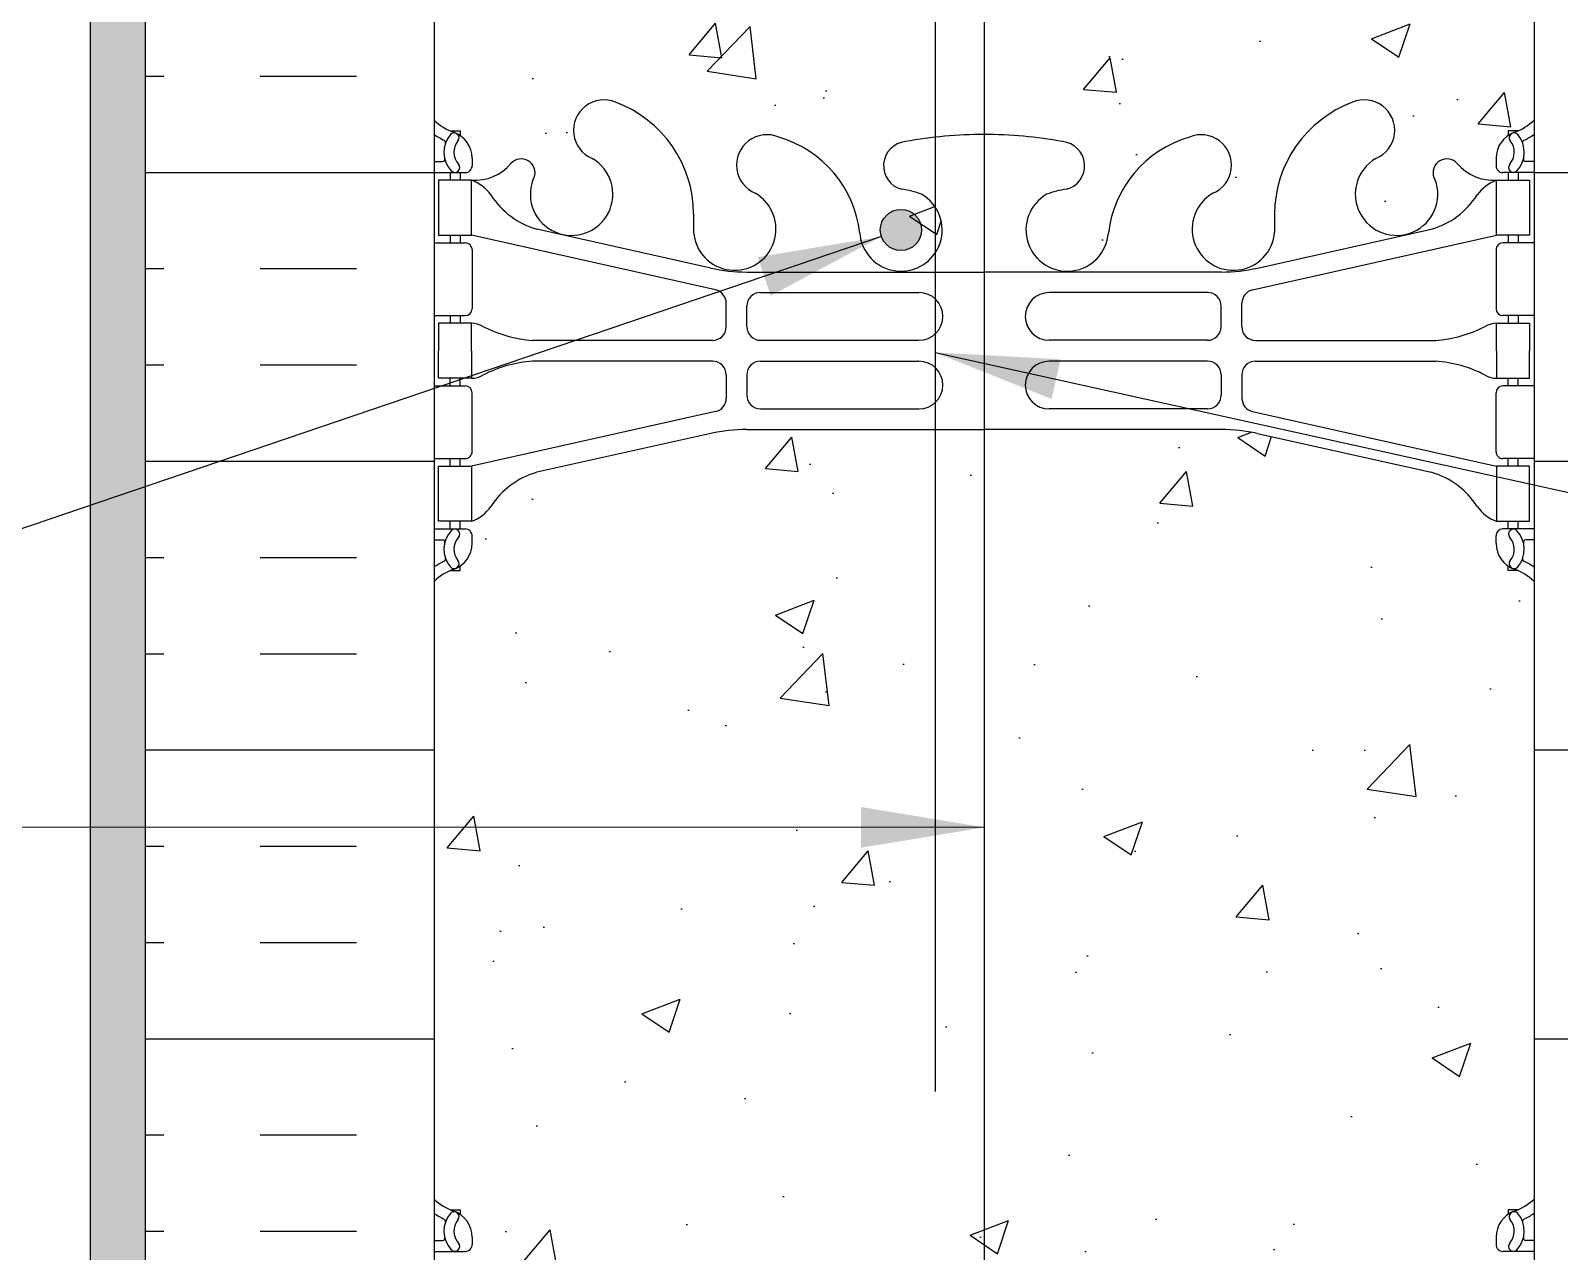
# Model space of a CAD drawing. Header units: inches. Extents: x 75 to 204, y 122 to 189.
# Drawn here: x 169.42 to 183.31, y 147.69 to 158.79 of the extents above; entities that cross this region are included whole.
import ezdxf

# ---------------------------------------------------------------- set-up
doc = ezdxf.new("R2010")
doc.units = ezdxf.units.IN
doc.header["$LTSCALE"] = 0.5
doc.header["$MEASUREMENT"] = 0
for name, color, linetype in [('HATCH', 12, 'Continuous'), ('line25', 2, 'Continuous'), ('LINE3', 3, 'Continuous'), ('LINE50', 5, 'Continuous'), ('LINE9', 9, 'Continuous'), ('TEXT', 4, 'Continuous'), ('Web_Edge', 9, 'Continuous')]:
    doc.layers.add(name, color=color, linetype=linetype)
doc.styles.add('DIM', font='romans.shx', dxfattribs={"width": 0.7})
doc.dimstyles.new('ext_12', dxfattribs={"dimscale": 12, "dimtxt": 0.09375, "dimasz": 0.09375, "dimexe": 0.09375, "dimexo": 0.0625, "dimgap": 0.0625, "dimtad": 1, "dimdec": 1, "dimzin": 3, "dimdsep": 46, "dimlunit": 4, "dimtxsty": 'DIM', "dimcen": 0.09, "dimdle": 0.09375, "dimclrt": 4, "dimadec": 0, "dimazin": 0, "dimtfac": 1, "dimtdec": 1, "dimtmove": 2, "dimatfit": 3, "dimfxl": 1, "dimfrac": 2, "dimtolj": 1, "dimtzin": 0, "dimarcsym": 0})

msp = doc.modelspace()

# ---------------------------------------------------------------- hatches: boundary and pattern name
at = {"layer": 'HATCH'}
h = msp.add_hatch(dxfattribs=at)
h.set_pattern_fill('AR-CONC', color=256, scale=0.5)
h.set_pattern_definition([(49.99999999999999, (0, 0), (3.586300913003767, -0.3137606749129755), [0.375, -4.125]), (355, (0, 0), (-0.693756668065, 3.760960668500059), [0.3, -3.3]), (100.45144446, (0.298858405, -0.02614672), (2.89254423363556, 3.447199954843147), [0.3187009599999999, -3.505710559999999]), (46.18420000000001, (0, 1), (5.336206653357862, -0.8275964039653827), [0.5625, -6.1875]), (96.63563549, (0.444683725, 0.931033465), (4.673309728371142, 4.870593003872752), [0.47805171, -5.258568799999999]), (351.1841639899999, (0, 1), (4.673309725273866, 4.870593001349951), [0.45, -4.950000005]), (21, (0.5, 0.75), (2.984535260592308, -2.013094453326694), [0.375, -4.125]), (326.0000000000001, (0.5, 0.75), (1.216576659607909, 3.625750225234265), [0.3, -3.3]), (71.45144474, (0.74871127, 0.58224213), (4.201111883649856, 1.612655764031769), [0.31870095, -3.50571056]), (37.50000000000001, (0, 0), (0.06079927658645334, 1.664469269156557), [0, -3.26, 0, -3.35, 0, -3.3125]), (7.499999999999999, (0, 0), (1.315347687210743, 1.972058559411801), [0, -1.91, 0, -3.185, 0, -1.2625]), (327.5, (-1.115, 0), (2.669112180862045, -0.1127743586718988), [0, -1.25, 0, -3.9, 0, -5.175]), (317.5, (-1.615, 0), (2.915930846711931, 0.5005249116615886), [0, -1.625, 0, -2.59, 0, -3.675])])
h.paths.add_polyline_path([(179.5834403203794, 177.4791310645786), (176.5834403203793, 177.4791310645786), (176.5834403203793, 169.4791310645786), (176.5834403203793, 169.2845799923987, -0.2921416700878113), (176.7177735945051, 169.2291310645786, -0.5205670499999535), (176.8780454026533, 169.2291310645786, -0.5205670500000308), (177.2762586122889, 169.2291310645786, -0.5205670499999424), (177.414696539772, 169.2291310645786, -0.5205670499999621), (177.5526519184941, 169.2291310645786, -0.08692797627920386), (177.5834403203793, 169.2599880722596, -1.018582147734556), (177.7521841009867, 169.2291310645785, -0.5205670500000269), (177.8906220284697, 169.2291310645785, -0.5205670500000277), (178.2888352381053, 169.2291310645786, -0.520567049999951), (178.4491070462536, 169.2291310645786, -0.5205670500000287), (178.67024160026, 169.2291310645786, -0.5205670500000087), (178.9507867899307, 169.2291310645786, -0.5205670499999503), (179.1374324992566, 169.2291310645786, -0.5205670500000282), (179.3646531492925, 169.2291310645786, -0.5071244707116883), (179.5834403203793, 169.2291310645786), (179.5834403203793, 169.4791310645786)], flags=17)
h.paths.add_polyline_path([(183.0834403203793, 175.9791310645786), (179.5834403203794, 175.9791310645786), (179.5834403203793, 170.9791310645786), (183.0834403203793, 170.9791310645786)], flags=17)
h.paths.add_polyline_path([(176.5834403203793, 175.9791310645786), (173.0834403203793, 175.9791310645786), (173.0834403203793, 170.9791310645786), (176.5834403203793, 170.9791310645786)])
h.paths.add_polyline_path([(182.4534439403566, 168.8642714795627), (182.4534439403566, 168.976621479563), (183.0834403203793, 168.9766214795625), (183.0834403203793, 169.2291310645786), (179.5834403203793, 169.2291310645786), (179.5834403203793, 169.4791310645786), (179.5834403203794, 177.4791310645786), (176.5834403203793, 177.4791310645786), (176.5834403203793, 169.4791310645786), (176.5834403203793, 169.2845799923987), (176.5834403203793, 169.2291310645786), (173.0834403203794, 169.2291310645786), (173.0834403203794, 168.9766214795625), (173.713436700402, 168.9766214795626), (173.713436700402, 168.8642714795623), (173.5934406825994, 168.6642781165569), (173.5934406825994, 167.3028451591838, 0.2681558504660101), (173.7545955900294, 167.1547080870156), (182.4122932784937, 167.1547080870156, 0.2681384484791023), (182.5734439403449, 167.3028316031308), (182.573443940345, 168.6642714795811)])
h.paths.add_polyline_path([(178.0071944342605, 166.5922079041462, 0.2256517540596096), (177.6321944342581, 166.9672079041527), (173.9684449281735, 166.9672079041528, 0.2256517540553846), (173.5934449281755, 166.5922079041545), (173.5934449281755, 165.7514019995082, 0.2256517540569739), (173.968444928177, 165.3764019995087), (177.6321944342581, 165.3764019995087, 0.2256517540590693), (178.00719443426, 165.751401999514)])
h.paths.add_polyline_path([(178.00719443426, 164.8107804100458, 0.2256517540590682), (177.6321944342581, 165.1857804100511), (173.968444928177, 165.1857804100511, 0.2256517540569728), (173.5934449281755, 164.8107804100516), (173.5934449281755, 163.9699745054053, 0.2256517540553852), (173.9684449281735, 163.594974505407), (177.6321944342581, 163.5949745054071, 0.2256517540596114), (178.0071944342605, 163.9699745054136)])
h.paths.add_polyline_path([(182.5734439403461, 164.8107804100503, 0.2256517540575532), (182.1984439403441, 165.1857804100511), (178.5346944342656, 165.1857804100511, 0.2256517540585612), (178.1596944342606, 164.8107804100503), (178.1596944342602, 163.9699745054053, 0.2256517540541927), (178.5346944342547, 163.5949745054072), (182.1984439403477, 163.5949745054071, 0.225651754055929), (182.5734439403461, 163.9699745054066)])
h.paths.add_polyline_path([(182.5734439403461, 166.5922079041532, 0.2256517540559266), (182.1984439403477, 166.9672079041527), (178.5346944342547, 166.9672079041527, 0.2256517540541922), (178.1596944342602, 166.5922079041545), (178.1596944342606, 165.7514019995095, 0.2256517540585619), (178.5346944342656, 165.3764019995087), (182.1984439403441, 165.3764019995087, 0.2256517540575533), (182.5734439403461, 165.7514019995095)])
h.paths.add_polyline_path([(183.0834403203793, 160.7360101615552), (182.998443940344, 160.475354596113, -0.6000000000330085), (182.8984439403422, 160.4753545961087), (182.8495308968641, 160.6253545961088), (182.7234439403426, 160.6253545961087, -0.4142135623733657), (182.6734439403425, 160.6753545961087), (182.6734439403423, 160.7053545961087), (182.5734439403424, 160.7053545961087), (182.5734439403447, 162.5426113053039, 0.1089354804426145), (182.420772181106, 162.4294244031294, -0.8344002599745921), (182.209267972467, 162.5549688165586), (182.2209781784322, 162.5763147082326, 2.15540393397624), (181.6823303243268, 162.3818969513527, -1), (181.4687410269281, 161.8707947476635, -0.3112229933500445), (180.7597666109465, 162.8867888915621), (180.7602765020176, 163.0517767143531, 1.661382059455297), (180.19919341768, 162.6990363280745, -1), (179.9856041202985, 162.187934124378, -0.3009499255519243), (179.2493638096519, 163.0602315268241, 1.661382059457686), (178.6882807253141, 162.7074911405467, 0.05561716192558416), (178.8675789349868, 162.6619205621844, -0.8432432356325206), (178.8332624596164, 162.2295992791351, -0.04993240552145521), (178.0834403203532, 162.1651788931634, -0.04993240552133983), (177.3336181810918, 162.2295992791351, -0.8432432356326702), (177.2993017057216, 162.6619205621844, 0.05561716192549324), (177.4785999153941, 162.7074911405466, 1.661382059456373), (176.9175168310564, 163.0602315268247, -0.3009499255520037), (176.18127652041, 162.1879341243781, -1), (175.9676872230279, 162.6990363280743, 1.66138205945608), (175.4066041386906, 163.0517767143531), (175.4071140297617, 162.8867888915621, -0.3112229933499154), (174.6981396137805, 161.8707947476636, -1), (174.4845503163818, 162.381896951353, 2.15540393397437), (173.945902462276, 162.5763147082326), (173.9576126682412, 162.5549688165586, -0.834374596337214), (173.7461134229609, 162.4294186960881, 0.1089377873102174), (173.5934399302155, 162.5426098592725), (173.5934367004162, 160.7053545961087), (173.4934367004163, 160.7053545961087), (173.4934367004162, 160.6753545961087, -0.4142135623733604), (173.4434367004161, 160.6253545961087), (173.3173497438946, 160.6253545961088), (173.2684367004164, 160.4753545961087, -0.6000000000329975), (173.1684367004146, 160.475354596113), (173.0834403203793, 160.7360101615552), (173.0834403203793, 159.9766214795625), (173.0834403203793, 157.9766214795625, 0.08841615068705387), (173.2294433172397, 157.8793097871076), (173.3194433172402, 157.8793097871144), (173.3194433172429, 157.8375837271903, -0.2490694201798191), (173.429443317259, 157.6304605754208), (173.4294433172626, 157.5629605754107, -0.4142135623889365), (173.3669433172626, 157.5004605754074), (173.3194433172648, 157.5004605754074), (173.3194433172693, 157.4304605754074), (173.4244433172548, 157.4304605754074, 0.2317357955483023), (173.7821078373914, 157.5814849072387, -0.8344002605632594), (173.9936120461444, 157.4559404939406), (173.9819018401792, 157.4345946022665, 2.155403933975556), (174.5205496942847, 157.6290123591464, -1), (174.7341389916849, 158.1401145628351, -0.3112229933496027), (175.4431134076648, 157.1241204189371), (175.4426035165938, 156.959132596146, 1.66138205945428), (176.0036866009317, 157.3118729824245, -1), (176.2172758983134, 157.8229751861209, -0.3009499255518014), (176.9535162089595, 156.9506777836749, 1.661382059456504), (177.5145992932975, 157.3034181699524, 0.05561716192565828), (177.3353010836246, 157.3489887483147, -0.8432432356304626), (177.3696175589943, 157.7813100313639, -0.04754436165081244), (178.0834444342636, 157.8460656654408, -0.04754436165057722), (178.7972713095293, 157.781310031364, -0.84324323563282), (178.8315877848993, 157.3489887483147, 0.05561716192545779), (178.652289575227, 157.3034181699524, 1.661382059455945), (179.2133726595648, 156.9506777836743, -0.3009499255520368), (179.9496129702112, 157.822975186121, -1), (180.1632022675925, 157.3118729824244, 1.661382059453897), (180.7242853519305, 156.959132596146), (180.7237754608595, 157.1241204189371, -0.3112229933499046), (181.4327498768406, 158.1401145628355, -1), (181.6463391742393, 157.6290123591461, 2.155403933973883), (182.1849870283451, 157.4345946022665), (182.1732768223799, 157.4559404939406, -0.8343745963365071), (182.3847760676602, 157.5814906144111, 0.2317403101388123), (182.7424455512695, 157.4304605754074), (182.847445551255, 157.4304605754074), (182.8474455512596, 157.5004605754074), (182.7999455512617, 157.5004605754074, -0.4142135623889198), (182.7374455512617, 157.5629605754107), (182.7374455512654, 157.6304605754208, -0.2490694201798233), (182.8474455512814, 157.8375837271903), (182.8474455512841, 157.8793097871144), (182.9374455512847, 157.8793097871076, 0.08841040745014024), (183.0834403203793, 157.9766135926), (183.0834403203793, 159.9766214795625)])
h.paths.add_polyline_path([(183.0834403203793, 153.7843075582151, 0.08841040745013647), (182.9374455512847, 153.8816113637075), (182.8474455512841, 153.8816113637006), (182.8474455512818, 153.9233374236245, -0.249069420180358), (182.7374455512654, 154.1304605753942), (182.7374455512617, 154.1979605754044, -0.4142135623888782), (182.7999455512617, 154.2604605754077), (182.8474455512596, 154.2604605754077), (182.847445551255, 154.3304605754077), (182.7424455512703, 154.3304605754077, -0.1555286049737623), (182.5667526062248, 154.4645057583356, 0.1809141486821891), (182.1490314513943, 154.7758506093635), (180.5682358754076, 155.1288098220633, 0.05497433642746759), (180.2413654168026, 155.16485773839), (178.0834444342622, 155.1648577383901), (175.9255234517217, 155.16485773839, 0.05497433642746681), (175.5986529931167, 155.1288098220633), (174.01785741713, 154.7758506093635, 0.1809141486821731), (173.6001362622996, 154.4645057583356, -0.155528604973777), (173.424443317254, 154.3304605754077), (173.3194433172693, 154.3304605754077), (173.3194433172648, 154.2604605754077), (173.3669433172626, 154.2604605754077, -0.4142135623889448), (173.4294433172626, 154.1979605754044), (173.429443317259, 154.1304605753942, -0.2490694201798196), (173.3194433172429, 153.9233374236248), (173.3194433172402, 153.8816113637006), (173.2294433172397, 153.8816113637075, 0.08841615068706149), (173.0834403203793, 153.7842996712526), (173.0834403203793, 148.1689432878724, 0.0884161506870652), (173.2294433172397, 148.0716315954174), (173.3194433172402, 148.0716315954243), (173.3194433172429, 148.0299055355002, -0.2490694201798227), (173.429443317259, 147.8227823837307), (173.4294433172626, 147.7552823837206, -0.4142135623889365), (173.3669433172626, 147.6927823837173), (173.3194433172648, 147.6927823837173), (173.3194433172693, 147.6227823837173), (173.424443317254, 147.6227823837173, -0.1555286049723213), (173.6001362622984, 147.4887372007911, 0.18091414868291), (174.01785741713, 147.1773923497614), (175.5986529931167, 146.8244331370617, 0.0549743364274651), (175.9255234517217, 146.7883852207349), (178.0834444342622, 146.7883852207349), (180.2413654168026, 146.7883852207349, 0.05497433642746681), (180.5682358754076, 146.8244331370617), (182.1490314513943, 147.1773923497615, 0.1809141486819599), (182.5667526062244, 147.4887372007888, -0.1555286049741983), (182.7424455512703, 147.6227823837173), (182.847445551255, 147.6227823837173), (182.8474455512596, 147.6927823837173), (182.7999455512617, 147.6927823837173, -0.4142135623888782), (182.7374455512617, 147.7552823837206), (182.7374455512654, 147.8227823837307, -0.2490694201805856), (182.847445551282, 148.0299055355006), (182.8474455512841, 148.0716315954243), (182.9374455512874, 148.0716315954186, 0.08841040744862712), (183.0834403203793, 148.1689354009098)])
h.paths.add_polyline_path([(183.0834403203793, 143.976629366525, 0.0884104074501265), (182.9374455512847, 144.0739331720174), (182.8474455512841, 144.0739331720105), (182.8474455512814, 144.1156592319347, -0.2490694201798075), (182.7374455512654, 144.3227823837041), (182.7374455512617, 144.3902823837142, -0.4142135623889365), (182.7999455512617, 144.4527823837176), (182.8474455512596, 144.4527823837176), (182.847445551255, 144.5227823837176), (182.7424455512695, 144.5227823837176, 0.2317357956534133), (182.3847810310173, 144.3717580517533, -0.8344002599656901), (182.1732768223799, 144.4973024651844), (182.1849870283451, 144.5186483568585, 2.15540393397384), (181.6463391742393, 144.3242305999788, -1), (181.4327498768365, 143.813128396291, -0.3112229933488102), (180.7237754608595, 144.8291225401879), (180.7242853519305, 144.994110362979, 1.661382059449809), (180.1632022675913, 144.641369976701, -1), (179.9496129702123, 144.1302677730037, -0.3009499255519621), (179.2133726595649, 145.0025651754493, 1.661382059463728), (178.6522895752283, 144.649824789172, 0.05561716192528026), (178.8315877849001, 144.6042542108102, -0.8432432356394641), (178.7972713095269, 144.1719329277605, -0.04754436165053048), (178.0834444342618, 144.1071772936842, -0.04754436165063766), (177.3696175589951, 144.171932927761, -0.8432432356329301), (177.3353010836249, 144.6042542108103, 0.05561716192549841), (177.5145992932974, 144.6498247891726, 1.66138205944436), (176.9535162089601, 145.0025651754556, -0.3009499255533988), (176.217275898313, 144.1302677730039, -1), (176.0036866009307, 144.6413699767, 1.661382059457069), (175.4426035165938, 144.994110362979), (175.4431134076648, 144.8291225401879, -0.3112229933498764), (174.7341389916839, 143.8131283962895, -1), (174.5205496942838, 144.3242305999781, 2.155403933979255), (173.9819018401792, 144.5186483568585), (173.9936120461444, 144.4973024651844, -0.8343745963365634), (173.7821128008641, 144.3717523447139, 0.2317403101388447), (173.4244433172548, 144.5227823837176), (173.3194433172693, 144.5227823837176), (173.3194433172648, 144.4527823837176), (173.3669433172626, 144.4527823837176, -0.4142135623889448), (173.4294433172626, 144.3902823837142), (173.429443317259, 144.3227823837041, -0.2490694201798226), (173.3194433172429, 144.1156592319347), (173.3194433172402, 144.0739331720105), (173.2294433172397, 144.0739331720174, 0.0884161506870703), (173.0834403203793, 143.9766214795624), (173.0834403203793, 141.9766214795625), (177.0834403203793, 141.9766214795625), (178.0834403203793, 142.9766214795625), (178.0834403203793, 141.9766214795625), (178.0834403203793, 140.9766214795625), (179.0834403203793, 141.9766214795625), (183.0834403203793, 141.9766214795625)])
h = msp.add_hatch(dxfattribs=at)
h.set_pattern_fill('AR-SAND', color=256, scale=0.25, style=0)
h.set_pattern_definition([(142.5, (354.5932999441272, 9.616216181048543), (0.01574833952740204, 0.4817059422532897), [0, -0.38, 0, -0.425, 0, -0.40625]), (172.5, (354.5932999441272, 9.616216181048543), (-0.4424441763169318, 0.7055365163074351), [0, -0.205, 0, -0.3425, 0, -0.13125]), (212.5, (354.9007999441272, 9.616216181048543), (-0.7785354654378738, 0.001414763384241124), [0, -0.125, 0, -0.45, 0, -0.5875]), (222.5, (354.9007999441272, 9.616216181048543), (-0.7515316511430733, 0.2194188912335623), [0, -0.0625, 0, -0.295, 0, -0.3375])])
h.paths.add_polyline_path([(169.9584403203794, 169.4791310645786), (170.4584403203793, 169.4791310645786), (170.4584403203793, 159.9173737498295), (170.4584403203793, 141.9766214795625), (169.9584403203793, 141.9766214795625)])
h = msp.add_hatch(dxfattribs=at)
h.set_pattern_fill('INSUL', color=256, scale=7, style=0)
h.set_pattern_definition([(0, (0, 0), (0, 2.625), []), (0, (0, 0.875), (0, 2.625), [0.875, -0.875]), (0, (0, 1.75), (0, 2.625), [0.875, -0.875])])
h.paths.add_polyline_path([(185.7084403203793, 159.9766214795625), (185.2709403203793, 159.9766214795625), (185.2709403203793, 159.4766214795625), (183.7709403203793, 159.4766214795625), (183.7709403203793, 159.9766214795625), (183.0834403203793, 159.9766214795625), (183.0834403203793, 141.9766214795625), (183.7709403203793, 141.9766214795625), (183.7709403203793, 142.4766214795625), (185.2709403203793, 142.4766214795625), (185.2709403203793, 141.9766214795625), (185.7084403203793, 141.9766214795625)])
h.paths.add_polyline_path([(173.0834403203793, 159.9766214795625), (172.3959403203793, 159.9766214795625), (172.3959403203793, 159.4766214795625), (170.8959403203793, 159.4766214795625), (170.8959403203793, 159.9766214795625), (170.4584403203793, 159.9766214795625), (170.4584403203793, 141.9766214795625), (170.8959403203793, 141.9766214795625), (170.8959403203793, 142.4766214795625), (172.3959403203793, 142.4766214795625), (172.3959403203793, 141.9766214795625), (173.0834403203793, 141.9766214795625)])
at = {"layer": 'LINE3'}
h = msp.add_hatch(color=256, dxfattribs=at)
h.paths.add_polyline_path([(177.5118358642087, 157.0126684301347, 0.8313954898624936), (177.1431391925859, 157.0126684301348)])
h.paths.add_polyline_path([(177.5149875283973, 156.978434805092, 0.04593457776007547), (177.5118358642087, 157.0126684301348), (177.1431391925859, 157.0126684301348, 0.04593457776007547), (177.1399875283973, 156.978434805092, 1)])

# ---------------------------------------------------------------- linework, layer by layer
at = {"layer": 'line25'}
for p, q in [((173.0834403203793, 159.9766214795625), (173.0834403203793, 141.9766214795625)), ((183.0834403203793, 159.9766214795625), (183.0834403203793, 141.9766214795625))]:
    msp.add_line(p, q, dxfattribs=at)
at = {"layer": 'LINE3'}
for p, q in [((177.6395135836927, 175.9791310645786), (177.6395135836927, 149.1470746043183)), ((178.0834403203793, 167.8325607492816), (178.0834403203793, 142.9766214795625))]:
    msp.add_line(p, q, dxfattribs=at)
msp.add_circle((177.3274875283973, 156.978434805092), 0.1875, dxfattribs=at)
at = {"layer": 'LINE50'}
msp.add_line((170.4584403203793, 141.9766214795625), (170.4584403203793, 159.9766214795625), dxfattribs=at)
at = {"layer": 'LINE9'}
msp.add_line((169.9584403203793, 141.9766214795625), (169.9584403203793, 169.4791310645786), dxfattribs=at)
at = {"layer": 'Web_Edge'}
for p, q in [((173.2294433172396, 157.8793097871076), (173.3194433172402, 157.8793097871144)), ((173.3194433172402, 157.8793097871144), (173.3194433172429, 157.8375837271903)), ((182.9374455512847, 157.8793097871076), (182.8474455512841, 157.8793097871144)), ((182.8474455512841, 157.8793097871144), (182.8474455512814, 157.8375837271903)), ((173.429443317259, 157.6304605754264), (173.4294433172626, 157.5629605754102)), ((182.7374455512654, 157.6304605754264), (182.7374455512617, 157.5629605754102)), ((173.0834403203798, 157.6004605754073), (173.1613188536484, 157.6004605754075)), ((173.0834403203798, 157.5004605754074), (173.3669433172626, 157.5004605754074)), ((173.2294433172396, 157.5004605754073), (173.2294433172396, 157.4304605754074)), ((173.3194433172648, 157.5004605754073), (173.3194433172693, 157.4304605754074)), ((183.0834485481445, 157.5004605754074), (182.7999455512617, 157.5004605754074)), ((182.8474455512596, 157.5004605754073), (182.847445551255, 157.4304605754074)), ((182.9374455512847, 157.5004605754073), (182.9374455512847, 157.4304605754074)), ((183.0834403203798, 157.6004605754073), (183.0055700148759, 157.6004605754075)), ((173.9819018401785, 157.4345946022652), (173.9936120461443, 157.4559404939404)), ((182.1849870283458, 157.4345946022652), (182.17327682238, 157.4559404939404)), ((175.4431134076648, 157.124120418937), (175.4426035165938, 156.9591325961463)), ((180.7237754608595, 157.124120418937), (180.7242853519305, 156.9591325961463)), ((173.2294433172396, 156.9304605754074), (173.2294433172396, 156.8604605754074)), ((173.319443317303, 156.9304605754074), (173.3194433173075, 156.8604605754075)), ((175.6420066086852, 156.4338307259536), (173.4244433172548, 156.9304605754074)), ((175.5986529931164, 156.6321113287518), (174.01785741713, 156.9850705414516)), ((180.5248822598391, 156.4338307259536), (182.7424455512696, 156.9304605754074)), ((180.5682358754079, 156.6321113287518), (182.1490314513944, 156.9850705414516)), ((182.8474455512214, 156.9304605754074), (182.8474455512168, 156.8604605754075)), ((182.9374455512847, 156.9304605754074), (182.9374455512847, 156.8604605754074)), ((173.0834403203798, 156.8604605754074), (173.3669433172626, 156.8604605754075)), ((173.4294433172626, 156.7979605754075), (173.4294433172626, 156.2629605754075)), ((182.7374455512617, 156.7979605754075), (182.7374455512617, 156.2629605754075)), ((183.0834403203793, 156.8604605754073), (182.7999455512617, 156.8604605754075)), ((175.9255234517217, 156.5960634124251), (178.0834444342622, 156.596063412425)), ((180.2413654168026, 156.5960634124251), (178.0834444342622, 156.596063412425)), ((176.0521890709301, 156.4094298973735), (177.4916888509305, 156.4094298973735)), ((180.1146997975943, 156.4094298973735), (178.6752000175938, 156.4094298973735)), ((175.7396891609305, 156.0995643624249), (175.7396891609309, 156.3118522153536)), ((175.9271890709292, 156.1004315973733), (175.9271890709301, 156.2844298973735)), ((180.2396997975952, 156.1004315973733), (180.2396997975943, 156.2844298973735)), ((180.4271997075938, 156.0995643624249), (180.4271997075934, 156.3118522153536)), ((173.0834403203798, 156.2004605754074), (173.3669433172626, 156.2004605754075)), ((173.2294433172391, 156.2004605754075), (173.2294433172391, 156.1304605754075)), ((173.3194433173502, 156.2004605754075), (173.3194433173548, 156.1304605754075)), ((183.0834403203793, 156.2004605754075), (182.7999455512617, 156.2004605754075)), ((182.8474455511741, 156.2004605754075), (182.8474455511695, 156.1304605754075)), ((182.9374455512852, 156.2004605754075), (182.9374455512852, 156.1304605754075)), ((175.6146891609305, 155.9745643624249), (173.9771674171315, 155.9745643624249)), ((176.0521890709292, 155.9754315973735), (177.4916888509305, 155.9754315973736)), ((180.1146997975952, 155.9754315973735), (178.6752000175938, 155.9754315973736)), ((180.5521997075938, 155.9745643624249), (182.1897214513928, 155.9745643624249)), ((175.6146891609305, 155.7863567883902), (173.9771674171315, 155.7863567883902)), ((176.0521890709292, 155.7854895534416), (177.4916888509305, 155.7854895534415)), ((180.1146997975952, 155.7854895534416), (178.6752000175938, 155.7854895534415)), ((180.5521997075938, 155.7863567883902), (182.1897214513928, 155.7863567883902)), ((173.0834403203798, 155.5604605754077), (173.3669433172626, 155.5604605754076)), ((173.2294433172391, 155.5604605754075), (173.2294433172391, 155.6304605754075)), ((173.3194433173502, 155.5604605754076), (173.3194433173548, 155.6304605754075)), ((175.7396891609305, 155.6613567883902), (175.7396891609309, 155.4490689354615)), ((175.9271890709292, 155.6604895534418), (175.9271890709301, 155.4764912534416)), ((180.2396997975952, 155.6604895534418), (180.2396997975943, 155.4764912534416)), ((180.4271997075938, 155.6613567883902), (180.4271997075934, 155.4490689354615)), ((183.0834485481445, 155.5604605754077), (182.7999455512617, 155.5604605754076)), ((182.8474455511741, 155.5604605754076), (182.8474455511695, 155.6304605754075)), ((182.9374455512852, 155.5604605754075), (182.9374455512852, 155.6304605754075)), ((173.4294433172626, 154.9629605754076), (173.4294433172626, 155.4979605754076)), ((182.7374455512617, 154.9629605754076), (182.7374455512617, 155.4979605754076)), ((175.6420066086852, 155.3270904248615), (173.4244433172548, 154.8304605754077)), ((176.0521890709301, 155.3514912534416), (177.4916888509305, 155.3514912534416)), ((180.1146997975943, 155.3514912534416), (178.6752000175938, 155.3514912534416)), ((180.5248822598391, 155.3270904248615), (182.7424455512696, 154.8304605754077)), ((175.5986529931164, 155.1288098220633), (174.01785741713, 154.7758506093635)), ((175.9255234517217, 155.16485773839), (178.0834444342622, 155.1648577383901)), ((180.2413654168026, 155.16485773839), (178.0834444342622, 155.1648577383901)), ((180.5682358754079, 155.1288098220633), (182.1490314513944, 154.7758506093635)), ((173.0834403203798, 154.9004605754077), (173.3669433172626, 154.9004605754076)), ((173.2294433172396, 154.8304605754077), (173.2294433172396, 154.9004605754076)), ((173.319443317303, 154.8304605754077), (173.3194433173075, 154.9004605754076)), ((183.0834485481445, 154.9004605754077), (182.7999455512617, 154.9004605754076)), ((182.8474455512214, 154.8304605754077), (182.8474455512168, 154.9004605754076)), ((182.9374455512847, 154.8304605754077), (182.9374455512847, 154.9004605754076)), ((173.2294433172396, 154.2604605754078), (173.2294433172396, 154.3304605754077)), ((173.3194433172648, 154.2604605754078), (173.3194433172693, 154.3304605754077)), ((182.8474455512596, 154.2604605754078), (182.847445551255, 154.3304605754077)), ((182.9374455512847, 154.2604605754078), (182.9374455512847, 154.3304605754077)), ((173.0834403203798, 154.2604605754076), (173.3669433172626, 154.2604605754077)), ((173.0834403203798, 154.1604605754077), (173.1613188536484, 154.1604605754076)), ((173.429443317259, 154.1304605753887), (173.4294433172626, 154.1979605754049)), ((182.7374455512654, 154.1304605753887), (182.7374455512617, 154.1979605754049)), ((183.0834403203793, 154.2604605754077), (182.7999455512617, 154.2604605754077)), ((183.0834485481445, 154.1604605754077), (183.0055700148759, 154.1604605754076)), ((173.2294433172396, 153.8816113637075), (173.3194433172402, 153.8816113637006)), ((173.3194433172402, 153.8816113637006), (173.3194433172429, 153.9233374236248)), ((182.8474455512841, 153.8816113637006), (182.8474455512818, 153.9233374236245)), ((182.9374455512847, 153.8816113637075), (182.8474455512841, 153.8816113637006)), ((173.2294433172396, 148.0716315954174), (173.3194433172402, 148.0716315954243)), ((173.3194433172402, 148.0716315954243), (173.3194433172429, 148.0299055355002)), ((182.9374455512874, 148.0716315954186), (182.8474455512841, 148.0716315954243)), ((182.8474455512841, 148.0716315954243), (182.847445551282, 148.0299055355006)), ((173.0834403203798, 147.7927823837172), (173.1613188536484, 147.7927823837173)), ((173.429443317259, 147.8227823837363), (173.4294433172626, 147.7552823837201)), ((182.7374455512654, 147.8227823837363), (182.7374455512617, 147.7552823837201)), ((183.0834485481445, 147.7927823837172), (183.0055700148759, 147.7927823837173)), ((173.0834403203798, 147.6927823837173), (173.3669433172626, 147.6927823837173)), ((183.0834403203793, 147.6927823837173), (182.7999455512617, 147.6927823837173))]:
    msp.add_line(p, q, dxfattribs=at)
for points in [[(173.1244433172546, 156.9304605754074), (173.4244433172548, 156.9304605754074), (173.4244433172548, 157.4304605754074), (173.1244433172546, 157.4304605754074)], [(183.0424455512697, 156.9304605754074), (182.7424455512696, 156.9304605754074), (182.7424455512696, 157.4304605754074), (183.0424455512697, 157.4304605754074)], [(173.1244433172546, 154.8304605754077), (173.4244433172548, 154.8304605754077), (173.4244433172548, 154.3304605754077), (173.1244433172546, 154.3304605754077)], [(183.0424455512697, 154.8304605754077), (182.7424455512696, 154.8304605754077), (182.7424455512696, 154.3304605754077), (183.0424455512697, 154.3304605754077)]]:
    msp.add_lwpolyline(points, close=True, dxfattribs=at)
for points in [[(173.4244433173398, 155.8804605754075), (173.4244433173398, 156.1304605754075), (173.1244433173396, 156.1304605754075), (173.1244433173396, 155.8804605754075)], [(182.7424455511845, 155.8804605754075), (182.7424455511845, 156.1304605754075), (183.0424455511847, 156.1304605754075), (183.0424455511847, 155.8804605754075)], [(173.4244433173398, 155.8804605754075), (173.4244433173398, 155.6304605754075), (173.1244433173396, 155.6304605754075), (173.1244433173396, 155.8804605754075)], [(182.7424455511845, 155.8804605754075), (182.7424455511845, 155.6304605754075), (183.0424455511847, 155.6304605754075), (183.0424455511847, 155.8804605754075)]]:
    msp.add_lwpolyline(points, dxfattribs=at)
for centre, radius, start, end in [((174.6273443429672, 157.884563460998), 0.2769683423152065, 67.31997992708031, 247.3199799291134), ((174.3515460167263, 157.1177729984745), 1.091585845779813, 0.3331688975579487, 69.4825403378073), ((181.815342851798, 157.1177729984745), 1.091585845779813, 110.5174596621927, 179.6668311024421), ((181.5395445255571, 157.884563460998), 0.2769683423152065, 292.6800200708865, 112.6800200729197), ((173.429443317269, 158.3375673565903), 0.5, 226.210888829619, 250.5287793646983), ((182.7374455512553, 158.3375673565903), 0.5, 289.4712206353017, 313.7878051267244), ((173.429443317269, 158.3375673565903), 0.6, 234.7832160478547, 245.0747707145259), ((173.423150725714, 157.6850199817405), 0.25, 140.1145119962655, 222.4608678427917), ((173.1673611067098, 157.7745497478794), 0.02103171283708721, 343.4640040446234, 63.99572765969242), ((173.265384354659, 157.8159166750793), 0.04500919725254051, 321.4480006460003, 139.1878992020147), ((173.179443317259, 157.6304605754074), 0.25, 4.360973023723161e-09, 70.52877936469825), ((173.423150725714, 157.6850199817405), 0.16, 140.0000771989567, 222.4608678427537), ((176.1104812496155, 157.5674240842757), 0.2769683423152065, 67.31997992708031, 247.3199799291134), ((175.9264054615209, 156.8306223314847), 1.034103379311961, 6.666855068444574, 73.6635108494746), ((177.3894934983418, 157.5622097186416), 0.22, 95.18346528133263, 255.7396035695706), ((178.066262427988, 154.0686943889945), 3.777410353861612, 89.73938234251118, 100.6275482201494), ((178.1006264405364, 154.0686943889945), 3.777410353861612, 79.37245177985066, 90.26061765748882), ((178.7773953701825, 157.5622097186416), 0.22, 284.2603964304294, 84.81653471866736), ((180.2404834070034, 156.8306223314847), 1.034103379311961, 106.3364891505254, 173.3331449315554), ((180.0564076189088, 157.5674240842757), 0.2769683423152065, 292.6800200708865, 112.6800200729197), ((182.9874455512654, 157.6304605754074), 0.25, 109.4712206353017, 179.999999995639), ((182.9015045138653, 157.8159166750793), 0.04500919725254051, 40.81210079798516, 218.5519993539996), ((182.7437381428103, 157.6850199817405), 0.16, 317.5391321572463, 39.99992280104348), ((182.7437381428103, 157.6850199817405), 0.25, 317.5391321572083, 39.88548800373437), ((182.9995277618145, 157.7745497478794), 0.02103171283708721, 116.0042723403076, 196.5359959553765), ((182.7374455512553, 158.3375673565903), 0.6, 294.925229285474, 305.2167839521454), ((173.161522849472, 157.6200430346137), 0.01958352171754351, 269.4031558122728, 15.49009993730706), ((173.8764333497429, 157.4994623632667), 0.125, 339.6242722523975, 138.9873219215118), ((174.3334379293833, 157.3040289942867), 0.375, 159.6242722524708, 60.06847086862233), ((181.8334509391411, 157.3040289942867), 0.375, 119.9315291313777, 20.37572774752915), ((182.2904555187815, 157.4994623632667), 0.125, 41.01267807848822, 200.3757277476023), ((183.0053660190524, 157.6200430346137), 0.01958352171754351, 164.5099000626929, 270.5968441877272), ((173.271914316243, 157.5466272490905), 0.04500000000006049, 222.4608678430201, 42.46086784271332), ((173.3669433172626, 157.5629605754074), 0.0625, 270, 2.605510395054913e-09), ((173.4490977327673, 157.8711055919048), 0.4413341939712527, 266.7975975446887, 318.9873219214737), ((182.7177911357571, 157.8711055919048), 0.4413341939712527, 221.0126780785262, 273.2024024553113), ((182.7999455512617, 157.5629605754074), 0.0625, 179.9999999973945, 270), ((182.8949745522813, 157.5466272490905), 0.04500000000006049, 137.5391321572867, 317.53913215698), ((173.3020346660969, 157.0878567128871), 0.3638149041640656, 34.97751374817571, 70.33874127345725), ((177.22074336297, 156.5227482577886), 0.8341443637323576, 69.37290550549788, 82.10630163338853), ((178.9461455055543, 156.5227482577886), 0.8341443637323576, 97.89369836661146, 110.6270944945021), ((182.8648542024275, 157.0878567128871), 0.3638149041640656, 109.6612587265428, 145.0224862518243), ((174.225153561415, 157.6990867642216), 0.7434990637615071, 212.7919165278098, 253.8107114574976), ((175.8165748360315, 156.9868896175641), 0.375, 184.2448425985986, 60.06847086862233), ((177.3274875283973, 156.978434805092), 0.375, 184.2448425985986, 60.06847086862233), ((178.839401340127, 156.978434805092), 0.375, 119.9315291313777, 355.7551574014014), ((180.3503140324928, 156.9868896175641), 0.375, 119.9315291313777, 355.7551574014014), ((181.9417353071094, 157.6990867642216), 0.7434990637615071, 286.1892885425024, 327.2080834721901), ((173.3669433172626, 156.7979605754075), 0.0625, 0, 90.00000000002606), ((182.7999455512617, 156.7979605754075), 0.0625, 89.99999999997395, 180), ((175.9255234517217, 158.0960634124251), 1.5, 257.4134795292165, 270), ((180.2413654168026, 158.0960634124251), 1.5, 270, 282.5865204707835), ((175.6146891609309, 156.3118522153536), 0.125, 0, 77.37672990340316), ((176.0521890709301, 156.2844298973735), 0.125, 90, 180), ((177.4916888509305, 156.1924307473735), 0.2169991499999639, 270, 90), ((178.6752000175938, 156.1924307473735), 0.2169991499999639, 90, 270), ((180.1146997975943, 156.2844298973735), 0.125, 0, 90), ((180.5521997075934, 156.3118522153536), 0.125, 102.6232700965969, 180), ((173.3669433172626, 156.2629605754075), 0.0625, 270.000000000026, 0), ((182.7999455512617, 156.2629605754075), 0.0625, 180, 269.9999999999739), ((173.4203205622529, 155.9117769160181), 0.218722518258797, 60.49374658855972, 88.91995365505842), ((174.0659182367539, 157.1414153783547), 1.170221347164698, 242.6365481780714, 265.6504512437212), ((175.6146891609305, 156.0995643624249), 0.125, 270, 0), ((176.0521890709292, 156.1004315973735), 0.125, 180.0000000001042, 270), ((180.1146997975952, 156.1004315973735), 0.125, 270, 359.9999999998958), ((180.5521997075938, 156.0995643624249), 0.125, 180, 270), ((182.1009706317704, 157.1414153783547), 1.170221347164698, 274.3495487562789, 297.3634518219286), ((182.7465683062714, 155.9117769160181), 0.218722518258797, 91.08004634494156, 119.5062534114403), ((174.0659182367539, 154.6195057724604), 1.170221347164698, 94.34954875627884, 117.3634518219286), ((175.6146891609305, 155.6613567883902), 0.125, 0, 90), ((176.0521890709292, 155.6604895534416), 0.125, 90, 179.9999999998958), ((177.4916888509305, 155.5684904034416), 0.2169991499999639, 270, 90), ((178.6752000175938, 155.5684904034416), 0.2169991499999639, 90, 270), ((180.1146997975952, 155.6604895534416), 0.125, 1.042204158021965e-10, 90), ((180.5521997075938, 155.6613567883902), 0.125, 90, 180), ((182.1009706317704, 154.6195057724604), 1.170221347164698, 62.63654817807137, 85.65045124372116), ((173.3669433172626, 155.4979605754076), 0.0625, 0, 89.99999999997395), ((173.4203205622529, 155.849144234797), 0.218722518258797, 271.0800463449415, 299.5062534114402), ((182.7465683062714, 155.849144234797), 0.218722518258797, 240.4937465885597, 268.9199536550585), ((182.7999455512617, 155.4979605754076), 0.0625, 90.00000000002606, 180), ((175.6146891609309, 155.4490689354615), 0.125, 282.6232700965969, 0), ((176.0521890709301, 155.4764912534416), 0.125, 180, 270), ((180.1146997975943, 155.4764912534416), 0.125, 270, 0), ((180.5521997075934, 155.4490689354615), 0.125, 180, 257.3767299034032), ((175.9255234517217, 153.66485773839), 1.5, 90, 102.5865204707835), ((180.2413654168026, 153.66485773839), 1.5, 77.4134795292165, 90), ((173.3669433172626, 154.9629605754076), 0.0625, 269.9999999999739, 0), ((182.7999455512617, 154.9629605754076), 0.0625, 180, 270.000000000026), ((174.225153561415, 154.0618343865934), 0.7434990637615071, 106.1892885425024, 147.2080834721902), ((181.9417353071094, 154.0618343865934), 0.7434990637615071, 32.79191652780973, 73.81071145749762), ((173.3020346660969, 154.673064437928), 0.3638149041640656, 289.6612587265428, 325.0224862518243), ((182.8648542024275, 154.673064437928), 0.3638149041640656, 214.9775137481757, 250.3387412734573), ((173.161522849472, 154.1408781162013), 0.01958352171754351, 344.509900062693, 90.59684418772727), ((173.423150725714, 154.0759011690746), 0.25, 137.5391321572083, 219.8854880037345), ((173.271914316243, 154.2142939017246), 0.04500000000006049, 317.5391321572866, 137.5391321569799), ((173.423150725714, 154.0759011690746), 0.16, 137.5391321572463, 219.9999228010433), ((173.3669433172626, 154.1979605754077), 0.0625, 359.9999999973945, 90), ((182.7999455512617, 154.1979605754077), 0.0625, 90, 180.0000000026055), ((182.8949745522813, 154.2142939017246), 0.04500000000006049, 42.46086784301994, 222.4608678427133), ((182.7437381428103, 154.0759011690746), 0.16, 320.0000771989565, 42.46086784275367), ((182.7437381428103, 154.0759011690746), 0.25, 320.1145119962657, 42.46086784279167), ((183.0053660190524, 154.1408781162013), 0.01958352171754351, 89.40315581227274, 195.490099937307), ((173.179443317259, 154.1304605754077), 0.25, 289.4712206353017, 359.999999995639), ((182.9874455512654, 154.1304605754077), 0.25, 180.000000004361, 250.5287793646983), ((173.429443317269, 153.4233537942247), 0.6, 114.9252292854741, 125.2167839521453), ((173.429443317269, 153.4233537942247), 0.5, 109.4712206353017, 133.789111170381), ((173.1673611067098, 153.9863714029357), 0.02103171283708721, 296.0042723403076, 16.53599595537661), ((173.265384354659, 153.9450044757357), 0.04500919725254051, 220.8121007979853, 38.55199935399966), ((182.9015045138653, 153.9450044757357), 0.04500919725254051, 141.4480006460003, 319.1878992020149), ((182.7374455512553, 153.4233537942247), 0.5, 46.21219487327552, 70.52877936469825), ((182.9995277618145, 153.9863714029357), 0.02103171283708721, 163.4640040446234, 243.9957276596924), ((182.7374455512553, 153.4233537942247), 0.6, 54.78417778527732, 65.07477071452593), ((173.429443317269, 148.5298891649002), 0.5, 226.2108888296191, 250.528779364698), ((182.7374455512553, 148.5298891649002), 0.5, 289.471220635302, 313.7878051267247), ((173.429443317269, 148.5298891649002), 0.6, 234.7832160478548, 245.0747707145255), ((173.423150725714, 147.8773417900504), 0.25, 140.1145119962644, 222.4608678427926), ((173.265384354659, 148.0082384833892), 0.04500919725254051, 321.4480006460004, 139.1878992020144), ((173.179443317259, 147.8227823837173), 0.25, 4.360973023723161e-09, 70.52877936469805), ((182.9874455512654, 147.8227823837173), 0.25, 109.4712206353019, 179.999999995639), ((182.9015045138653, 148.0082384833892), 0.04500919725254051, 40.81210079798558, 218.5519993539996), ((182.7437381428103, 147.8773417900504), 0.25, 317.5391321572074, 39.88548800373557), ((182.7374455512553, 148.5298891649002), 0.6, 294.9252292854746, 305.2158222147228), ((173.1673611067098, 147.9668715561893), 0.02103171283708721, 343.464004044625, 63.99572765969179), ((173.423150725714, 147.8773417900504), 0.16, 140.000077198957, 222.4608678427537), ((182.7437381428103, 147.8773417900504), 0.16, 317.5391321572463, 39.99992280104308), ((182.9995277618145, 147.9668715561893), 0.02103171283708721, 116.0042723403082, 196.5359959553751), ((173.161522849472, 147.8123648429236), 0.01958352171754351, 269.4031558122728, 15.49009993730557), ((173.271914316243, 147.7389490574004), 0.04500000000006049, 222.4608678430192, 42.46086784271365), ((173.3669433172626, 147.7552823837173), 0.0625, 270, 2.605510395054913e-09), ((182.7999455512617, 147.7552823837173), 0.0625, 179.9999999973945, 270), ((182.8949745522813, 147.7389490574004), 0.04500000000006049, 137.5391321572864, 317.5391321569808), ((183.0053660190524, 147.8123648429236), 0.01958352171754351, 164.5099000626944, 270.5968441877272)]:
    msp.add_arc(centre, radius, start, end, dxfattribs=at)
for points in [[(175.9271891609305, 156.1054314673736), (175.9271889809306, 156.2794297573736)], [(180.2396997075938, 156.1054314673736), (180.2396998875938, 156.2794297573736)], [(175.9271891609305, 155.6554896834415), (175.9271889809306, 155.4814913934415)], [(180.2396997075938, 155.6554896834415), (180.2396998875938, 155.4814913934415)]]:
    msp.add_open_spline(points, degree=1, dxfattribs=at)

# ---------------------------------------------------------------- leaders
at = {"layer": 'TEXT'}
for points in [[(177.1499421218633, 156.918153144376), (161.3351619752108, 151.5485903395171), (157.8204525833164, 151.5485903395171)], [(178.0891630405903, 151.5476439893244), (161.3351619752108, 151.5485903395171), (157.8204525833164, 151.5485903395171)]]:
    msp.add_leader(points, dimstyle='ext_12', dxfattribs=at)
msp.add_leader([(177.6395135836927, 155.8647808101775), (189.8587217817068, 153.1660668196494), (191.7521151488151, 153.1660668196494)], dimstyle='ext_12', override={"dimgap": 0.0625, "dimtad": 0}, dxfattribs=at)

doc.saveas('drawing.dxf')
